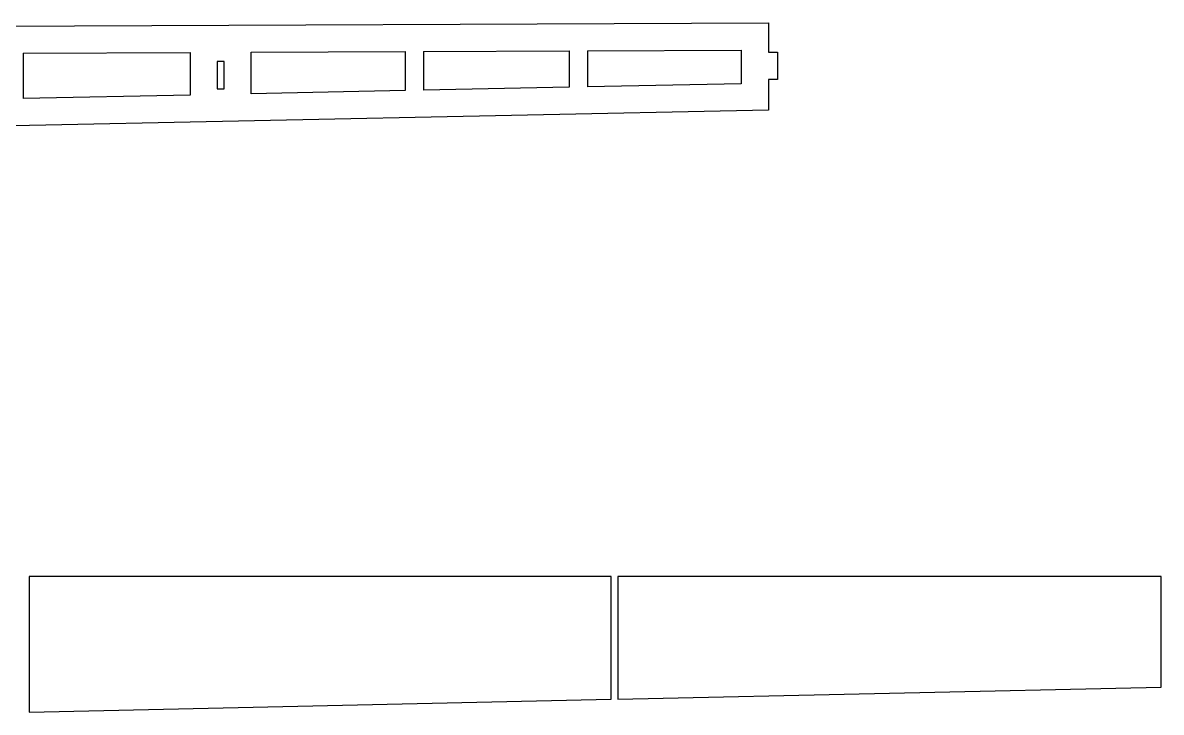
# Model space of a CAD drawing. Header units: millimetres. Extents: x -11497 to 404, y -3854 to 414.
# Drawn here: x -4979.4 to -4728, y -516.8 to -364.6 of the extents above; entities that cross this region are included whole.
import ezdxf

# ---------------------------------------------------------------- set-up
doc = ezdxf.new("R2010")
doc.units = ezdxf.units.MM

msp = doc.modelspace()

# ---------------------------------------------------------------- linework, layer by layer
for p, q in [((-5340.6994, -366.945), (-4814.7128, -364.6205)), ((-4814.7128, -364.6205), (-4814.7128, -371.1391)), ((-4979.3452, -371.3481), (-4942.4422, -371.185)), ((-4979.3452, -371.3481), (-4979.3452, -381.339)), ((-4942.4422, -371.185), (-4942.4422, -380.5772)), ((-4928.9422, -371.1254), (-4894.9422, -370.9751)), ((-4928.9422, -380.2986), (-4928.9422, -371.1254)), ((-4894.9422, -370.9751), (-4894.9422, -379.5968)), ((-4890.9422, -370.9574), (-4858.7122, -370.815)), ((-4890.9422, -370.9574), (-4890.9422, -379.5142)), ((-4858.7122, -370.815), (-4858.7122, -378.8489)), ((-4854.7122, -370.7973), (-4820.7128, -370.647)), ((-4854.7122, -370.7973), (-4854.7122, -378.7663)), ((-4820.7128, -370.647), (-4820.7128, -378.0645)), ((-4814.7128, -371.1391), (-4812.7128, -371.1391)), ((-4812.7128, -371.1391), (-4812.7128, -377.1391)), ((-4812.7128, -377.1391), (-4814.7128, -377.1391)), ((-4814.7128, -377.1391), (-4814.7128, -383.942)), ((-4894.9422, -379.5968), (-4928.9422, -380.2986)), ((-4858.7122, -378.8489), (-4890.9422, -379.5142)), ((-4820.7128, -378.0645), (-4854.7122, -378.7663)), ((-4942.4422, -380.5772), (-4979.3452, -381.339)), ((-4814.7128, -383.942), (-5340.6994, -394.7993)), ((-4977.974, -486.8549), (-4977.974, -516.8037)), ((-4849.474, -486.8549), (-4977.974, -486.8549)), ((-4849.474, -513.9451), (-4849.474, -486.8549)), ((-4847.974, -486.8549), (-4847.974, -513.9117)), ((-4727.974, -486.8549), (-4847.974, -486.8549)), ((-4727.974, -511.2422), (-4727.974, -486.8549)), ((-4847.974, -513.9117), (-4727.974, -511.2422)), ((-4977.974, -516.8037), (-4849.474, -513.9451))]:
    msp.add_line(p, q)
msp.add_lwpolyline([(-4934.9422, -373.1898), (-4936.4422, -373.1898), (-4936.4422, -379.1898), (-4934.9422, -379.1898)], close=True)

doc.saveas('drawing.dxf')
